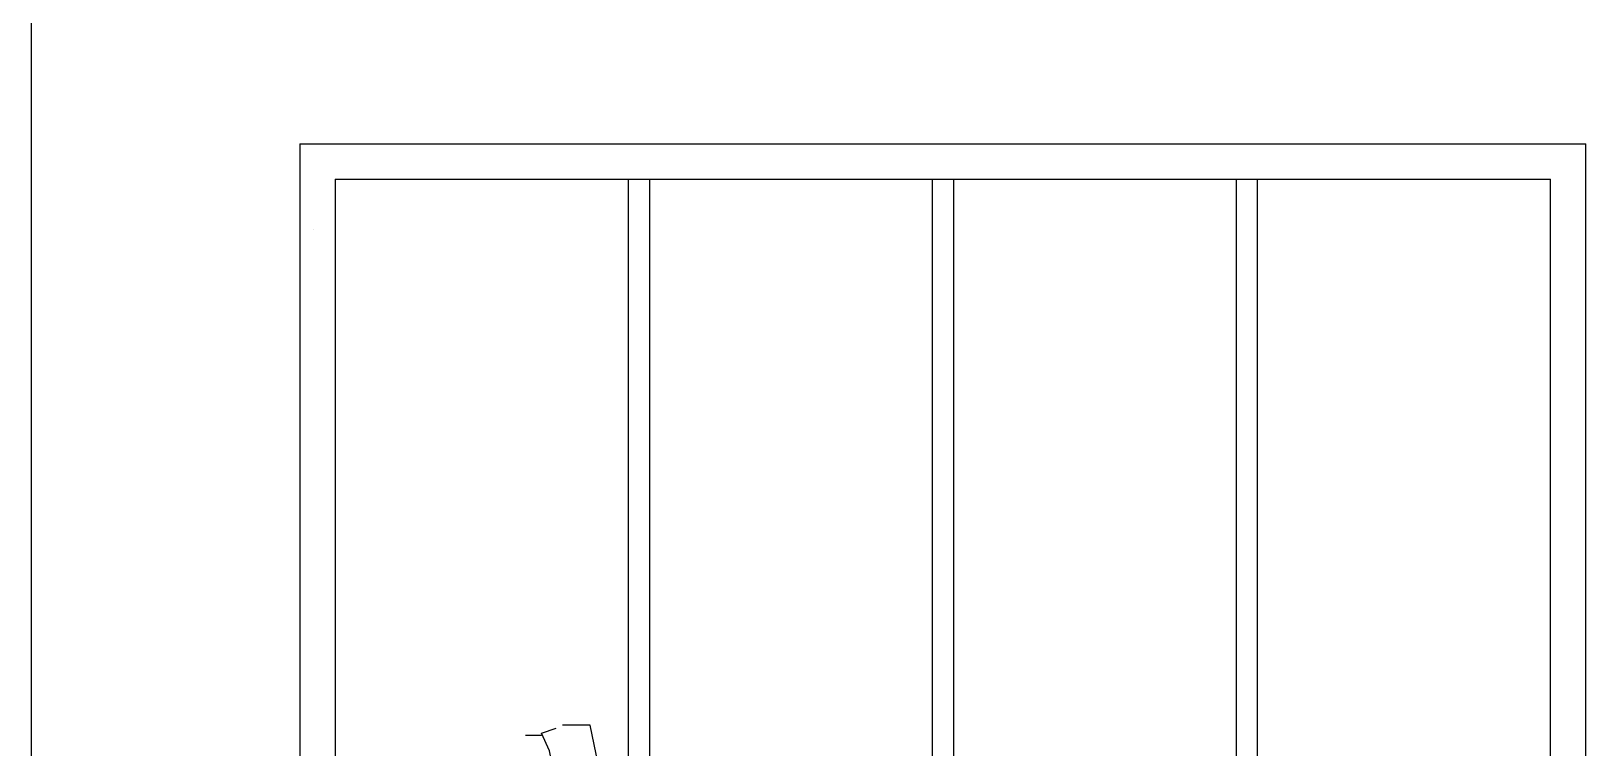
# Model space of a CAD drawing. Header units: millimetres. Extents: x -25 to 177, y -4701 to 789.
# Drawn here: x 96.392 to 98.592, y 391.354 to 392.368 of the extents above; entities that cross this region are included whole.
import ezdxf

# ---------------------------------------------------------------- set-up
doc = ezdxf.new("R2010")
doc.units = ezdxf.units.MM
for name, color, linetype in [('muros', 12, 'Continuous'), ('Standard', 7, 'Continuous'), ('ventanas', 140, 'Continuous')]:
    doc.layers.add(name, color=color, linetype=linetype)

msp = doc.modelspace()

# ---------------------------------------------------------------- linework, layer by layer
at = {"layer": 'muros'}
msp.add_line((96.3925, 395.0834), (96.3925, 389.9334), dxfattribs=at)
at = {"layer": 'Standard', "color": 3, "linetype": 'Continuous'}
for points in [[(97.1148, 391.3747), (97.1354, 391.3816)], [(97.195, 391.3311), (97.1835, 391.3861), (97.1446, 391.3861)], [(97.1148, 391.3712), (97.0918, 391.3712)], [(97.14, 391.2784), (97.1262, 391.3495), (97.1148, 391.3747)]]:
    msp.add_lwpolyline(points, dxfattribs=at)
at = {"layer": 'ventanas'}
for p, q in [((96.7725, 392.2084), (96.7725, 390.3834)), ((96.7725, 392.2084), (98.5925, 392.2084)), ((98.5925, 390.3834), (98.5925, 392.2084)), ((96.8225, 392.1584), (98.5425, 392.1584)), ((96.8225, 392.1584), (96.8225, 390.4334)), ((97.2375, 392.1584), (97.2375, 390.4334)), ((97.2675, 392.1584), (97.2675, 390.4334)), ((97.6675, 392.1584), (97.6675, 390.4334)), ((97.6975, 392.1584), (97.6975, 390.4334)), ((98.0975, 392.1584), (98.0975, 390.4334)), ((98.1275, 392.1584), (98.1275, 390.4334)), ((98.5425, 390.4334), (98.5425, 392.1584)), ((96.7925, 392.0872), (96.7925, 392.0872))]:
    msp.add_line(p, q, dxfattribs=at)

doc.saveas('drawing.dxf')
